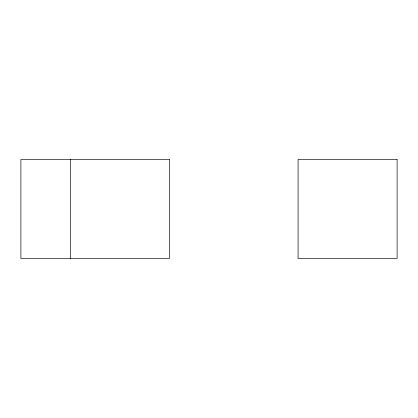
<?xml version="1.0" encoding="UTF-8"?>
<svg xmlns="http://www.w3.org/2000/svg" width="418" height="418" viewBox="0 0 418 418"><rect width="100%" height="100%" fill="white"/><g stroke="black" fill="none" stroke-linecap="round" stroke-linejoin="round"><path stroke-width="0.63" d="M70.407 159.493L70.407 258.507M169.421 159.493L20.9 159.493L20.9 258.507L169.421 258.507L169.421 159.493M397.1 159.493L298.086 159.493L298.086 258.507L397.1 258.507L397.1 159.493"/></g></svg>
